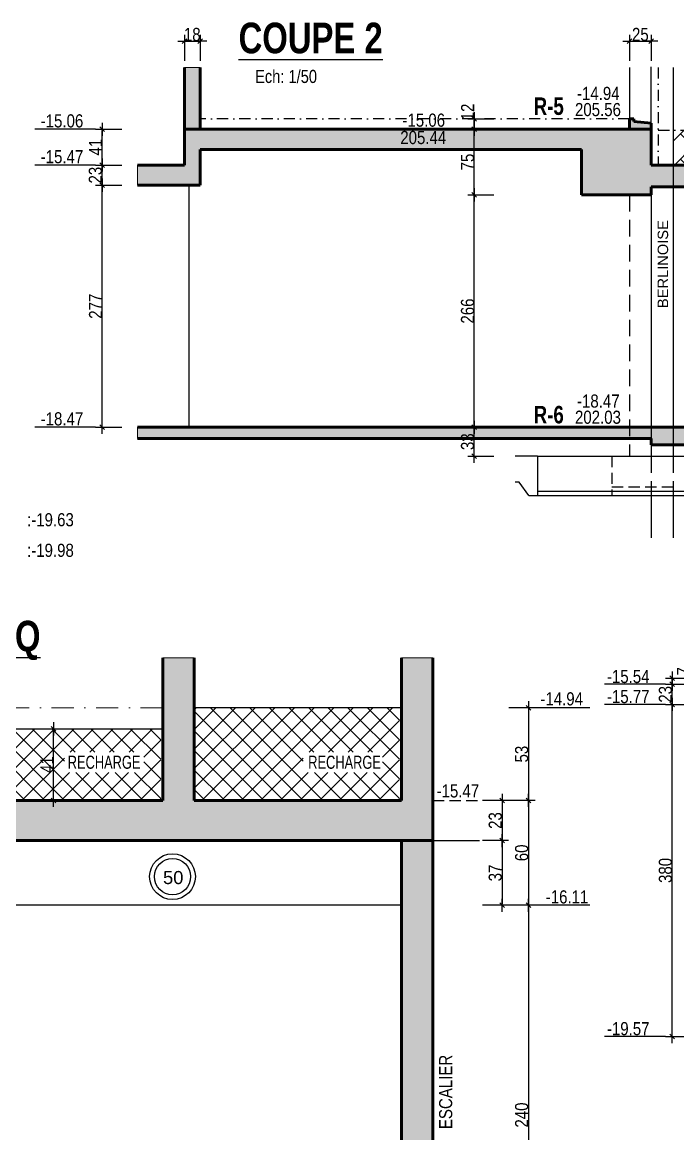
# Model space of a CAD drawing. Header units: centimetres. Extents: x 10803 to 23268, y -4986 to -786.
# Drawn here: x 20249 to 20999, y -3184 to -1912 of the extents above; entities that cross this region are included whole.
import ezdxf
from ezdxf.enums import TextEntityAlignment as Align

# ---------------------------------------------------------------- set-up
doc = ezdxf.new("R2010")
doc.units = ezdxf.units.CM
doc.header["$PDMODE"] = 1
doc.header["$PDSIZE"] = -2
doc.linetypes.add('CACHEX2', pattern=[19.05, 12.7, -6.35])
doc.linetypes.add('TIRETPTX2', pattern=[50.8, 25.4, -12.7, 0, -12.7])
for name, color, linetype in [('01_cote_gen', 4, 'Continuous'), ('01_linteaux', 2, 'Continuous'), ('01_poch_BN', 9, 'Continuous'), ('01_poch_murs', 253, 'Continuous'), ('01_texte', 230, 'Continuous'), ('AA_COTES', 2, 'Continuous')]:
    doc.layers.add(name, color=color, linetype=linetype)
doc.layers.add('01_murs_coup', color=5, linetype='Continuous', lineweight=60)
doc.layers.add('01_tram_axes', color=2, linetype='TIRETPTX2', lineweight=9)
doc.styles.add('Arial Narrow', font='ARIALN.TTF')
doc.styles.add('impact', font='impact.ttf')
doc.styles.add('MATTE_TXT', font='arial.ttf')
doc.styles.add('STYLE2', font='ARIALN.TTF')
doc.dimstyles.new('JB25', dxfattribs={"dimscale": 0.1, "dimtxt": 150, "dimasz": 15, "dimexe": 0.1, "dimexo": 0.1, "dimgap": 0.09, "dimtad": 1, "dimdec": 1, "dimlfac": 0.5, "dimdsep": 46, "dimtxsty": 'STYLE2', "dimblk1": 'BOND_G', "dimblk2": 'BOND_D', "dimsah": 1, "dimcen": 1.5, "dimdle": 0.01, "dimse1": 1, "dimse2": 1, "dimclrd": 4, "dimclre": 2, "dimclrt": 6, "dimazin": 2, "dimtfac": 2.333333, "dimtdec": 1, "dimtix": 1, "dimtmove": 2, "dimatfit": 3, "dimldrblk": 'BOND_G', "dimfxl": 1, "dimtolj": 1, "dimtzin": 0, "dimarcsym": 0})
doc.dimstyles.new('JB50', dxfattribs={"dimscale": 0.1, "dimtxt": 150, "dimasz": 15, "dimexe": 0.1, "dimexo": 0.1, "dimgap": 0.09, "dimtad": 1, "dimdec": 1, "dimdsep": 46, "dimtxsty": 'STYLE2', "dimblk1": 'BOND_G', "dimblk2": 'BOND_D', "dimsah": 1, "dimcen": 1.5, "dimdle": 0.01, "dimse1": 1, "dimse2": 1, "dimclrd": 4, "dimclre": 2, "dimclrt": 6, "dimazin": 2, "dimtfac": 2.333333, "dimtdec": 1, "dimtix": 1, "dimtmove": 2, "dimatfit": 3, "dimldrblk": 'BOND_G', "dimfxl": 1, "dimtolj": 1, "dimtzin": 0, "dimarcsym": 0})

# ---------------------------------------------------------------- blocks, each defined once
blk = doc.blocks.new('BOND_G')
at = {"layer": 'AA_COTES', "color": 0}
for p, q in [((0, -5), (0, 15)), ((5, 0), (-5, 0)), ((1.77, 1.77), (-1.77, -1.77))]:
    blk.add_line(p, q, dxfattribs=at)
blk = doc.blocks.new('BOND_D')
at = {"layer": 'AA_COTES', "color": 0}
for p, q in [((5, 0), (-5, 0)), ((-1.77, -1.77), (1.77, 1.77)), ((0, 5), (0, -15))]:
    blk.add_line(p, q, dxfattribs=at)
blk = doc.blocks.new('*D1560')
at = {"layer": '01_cote_gen', "color": 4, "lineweight": -2, "transparency": 16777216}
blk.add_line((20765.9, -2374.4), (20765.9, -2111.4), dxfattribs=at)
at = {"layer": 'Defpoints', "color": 0, "lineweight": 0, "transparency": 16777216}
for p in [(20765.9, -2109.9), (20788.4, -2109.9), (20788.4, -2375.9)]:
    blk.add_point(p, dxfattribs=at)
at = {"layer": '01_cote_gen', "color": 4, "lineweight": -2, "transparency": 16777216, "xscale": 1.5, "yscale": 1.5, "zscale": 1.5}
for name, p, rotation in [('BOND_D', (20765.9, -2109.9), 90), ('BOND_G', (20765.9, -2375.9), 270)]:
    blk.add_blockref(name, p, dxfattribs=dict(at, rotation=rotation))
at = {"layer": '01_cote_gen', "color": 6, "transparency": 16777216, "insert": (20758.3, -2242.9), "char_height": 15, "attachment_point": 5, "rotation": 90, "style": 'STYLE2'}
blk.add_mtext('\\A1;266', dxfattribs=at)
blk = doc.blocks.new('*D1561')
at = {"layer": '01_cote_gen', "color": 4, "lineweight": -2, "transparency": 16777216}
blk.add_line((20765.9, -2108.4), (20765.9, -2036.4), dxfattribs=at)
at = {"layer": 'Defpoints', "color": 0, "lineweight": 0, "transparency": 16777216}
for p in [(20765.9, -2034.9), (20788.4, -2034.9), (20788.4, -2109.9)]:
    blk.add_point(p, dxfattribs=at)
at = {"layer": '01_cote_gen', "color": 4, "lineweight": -2, "transparency": 16777216, "xscale": 1.5, "yscale": 1.5, "zscale": 1.5}
for name, p, rotation in [('BOND_D', (20765.9, -2034.9), 90), ('BOND_G', (20765.9, -2109.9), 270)]:
    blk.add_blockref(name, p, dxfattribs=dict(at, rotation=rotation))
at = {"layer": '01_cote_gen', "color": 6, "transparency": 16777216, "insert": (20758.3, -2072.4), "char_height": 15, "attachment_point": 5, "rotation": 90, "style": 'STYLE2'}
blk.add_mtext('\\A1;75', dxfattribs=at)
blk = doc.blocks.new('*D1562')
at = {"layer": '01_cote_gen', "color": 4, "lineweight": -2, "transparency": 16777216}
blk.add_line((20765.9, -2033.4), (20765.9, -2024.4), dxfattribs=at)
at = {"layer": 'Defpoints', "color": 0, "lineweight": 0, "transparency": 16777216}
for p in [(20765.9, -2022.9), (20788.4, -2022.9), (20788.4, -2034.9)]:
    blk.add_point(p, dxfattribs=at)
at = {"layer": '01_cote_gen', "color": 4, "lineweight": -2, "transparency": 16777216, "xscale": 1.5, "yscale": 1.5, "zscale": 1.5}
for name, p, rotation in [('BOND_D', (20765.9, -2022.9), 90), ('BOND_G', (20765.9, -2034.9), 270)]:
    blk.add_blockref(name, p, dxfattribs=dict(at, rotation=rotation))
at = {"layer": '01_cote_gen', "color": 6, "transparency": 16777216, "insert": (20758.4, -2015.1), "char_height": 15, "attachment_point": 5, "rotation": 90, "style": 'STYLE2'}
blk.add_mtext('\\A1;12', dxfattribs=at)
blk = doc.blocks.new('*D1566')
at = {"layer": '01_cote_gen', "color": 4, "lineweight": -2, "transparency": 16777216}
blk.add_line((20765.9, -2407.4), (20765.9, -2377.4), dxfattribs=at)
at = {"layer": 'Defpoints', "color": 0, "lineweight": 0, "transparency": 16777216}
for p in [(20765.9, -2375.9), (20788.4, -2375.9), (20788.4, -2408.9)]:
    blk.add_point(p, dxfattribs=at)
at = {"layer": '01_cote_gen', "color": 4, "lineweight": -2, "transparency": 16777216, "xscale": 1.5, "yscale": 1.5, "zscale": 1.5}
for name, p, rotation in [('BOND_D', (20765.9, -2375.9), 90), ('BOND_G', (20765.9, -2408.9), 270)]:
    blk.add_blockref(name, p, dxfattribs=dict(at, rotation=rotation))
at = {"layer": '01_cote_gen', "color": 6, "transparency": 16777216, "insert": (20758.3, -2392.4), "char_height": 15, "attachment_point": 5, "rotation": 90, "style": 'STYLE2'}
blk.add_mtext('\\A1;33', dxfattribs=at)
blk = doc.blocks.new('*D1567')
at = {"layer": '01_cote_gen', "color": 4, "lineweight": -2, "transparency": 16777216}
blk.add_line((20944.9, -1934.2), (20966.9, -1934.2), dxfattribs=at)
at = {"layer": 'Defpoints', "color": 0, "lineweight": 0, "transparency": 16777216}
for p in [(20968.4, -1934.2), (20943.4, -1961.6), (20968.4, -1963.3)]:
    blk.add_point(p, dxfattribs=at)
at = {"layer": '01_cote_gen', "color": 4, "lineweight": -2, "transparency": 16777216, "xscale": 1.5, "yscale": 1.5, "zscale": 1.5, "rotation": 180}
blk.add_blockref('BOND_G', (20943.4, -1934.2), dxfattribs=at)
at = {"layer": '01_cote_gen', "color": 4, "lineweight": -2, "transparency": 16777216, "xscale": 1.5, "yscale": 1.5, "zscale": 1.5}
blk.add_blockref('BOND_D', (20968.4, -1934.2), dxfattribs=at)
at = {"layer": '01_cote_gen', "color": 6, "transparency": 16777216, "insert": (20955.9, -1926.5), "char_height": 15, "attachment_point": 5, "style": 'STYLE2'}
blk.add_mtext('\\A1;25', dxfattribs=at)
blk = doc.blocks.new('*D2013')
at = {"layer": '01_cote_gen', "color": 4, "lineweight": -2, "transparency": 16777216}
blk.add_line((20340.4, -2374.4), (20340.4, -2100.4), dxfattribs=at)
at = {"layer": 'Defpoints', "color": 0, "lineweight": 0, "transparency": 16777216}
for p in [(20340.4, -2098.9), (20389.9, -2098.9), (20403.7, -2375.9)]:
    blk.add_point(p, dxfattribs=at)
at = {"layer": '01_cote_gen', "color": 4, "lineweight": -2, "transparency": 16777216, "xscale": 1.5, "yscale": 1.5, "zscale": 1.5}
for name, p, rotation in [('BOND_D', (20340.4, -2098.9), 90), ('BOND_G', (20340.4, -2375.9), 270)]:
    blk.add_blockref(name, p, dxfattribs=dict(at, rotation=rotation))
at = {"layer": '01_cote_gen', "color": 6, "lineweight": 0, "transparency": 16777216, "insert": (20332.8, -2237.4), "char_height": 15, "attachment_point": 5, "rotation": 90, "style": 'STYLE2'}
blk.add_mtext('\\A1;277', dxfattribs=at)
blk = doc.blocks.new('*D2014')
at = {"layer": '01_cote_gen', "color": 4, "lineweight": -2, "transparency": 16777216}
blk.add_line((20340.4, -2097.4), (20340.4, -2077.4), dxfattribs=at)
at = {"layer": 'Defpoints', "color": 0, "lineweight": 0, "transparency": 16777216}
for p in [(20340.4, -2075.9), (20393.6, -2075.9), (20380.8, -2098.9)]:
    blk.add_point(p, dxfattribs=at)
at = {"layer": '01_cote_gen', "color": 4, "lineweight": -2, "transparency": 16777216, "xscale": 1.5, "yscale": 1.5, "zscale": 1.5}
for name, p, rotation in [('BOND_D', (20340.4, -2075.9), 90), ('BOND_G', (20340.4, -2098.9), 270)]:
    blk.add_blockref(name, p, dxfattribs=dict(at, rotation=rotation))
at = {"layer": '01_cote_gen', "color": 6, "lineweight": 0, "transparency": 16777216, "insert": (20332.7, -2087.4), "char_height": 15, "attachment_point": 5, "rotation": 90, "style": 'STYLE2'}
blk.add_mtext('\\A1;23', dxfattribs=at)
blk = doc.blocks.new('*D2015')
at = {"layer": '01_cote_gen', "color": 4, "lineweight": -2, "transparency": 16777216}
blk.add_line((20340.4, -2074.4), (20340.4, -2036.4), dxfattribs=at)
at = {"layer": 'Defpoints', "color": 0, "lineweight": 0, "transparency": 16777216}
for p in [(20340.4, -2034.9), (20434.4, -2034.9), (20434.4, -2075.9)]:
    blk.add_point(p, dxfattribs=at)
at = {"layer": '01_cote_gen', "color": 4, "lineweight": -2, "transparency": 16777216, "xscale": 1.5, "yscale": 1.5, "zscale": 1.5}
for name, p, rotation in [('BOND_D', (20340.4, -2034.9), 90), ('BOND_G', (20340.4, -2075.9), 270)]:
    blk.add_blockref(name, p, dxfattribs=dict(at, rotation=rotation))
at = {"layer": '01_cote_gen', "color": 6, "lineweight": 0, "transparency": 16777216, "insert": (20332.8, -2055.4), "char_height": 15, "attachment_point": 5, "rotation": 90, "style": 'STYLE2'}
blk.add_mtext('\\A1;41', dxfattribs=at)
blk = doc.blocks.new('*D2016')
at = {"layer": '01_cote_gen', "color": 4, "lineweight": -2, "transparency": 16777216}
blk.add_line((20435.9, -1934.2), (20450.9, -1934.2), dxfattribs=at)
at = {"layer": 'Defpoints', "color": 0, "lineweight": 0, "transparency": 16777216}
for p in [(20452.4, -1934.2), (20434.4, -1964.2), (20452.4, -1964.2)]:
    blk.add_point(p, dxfattribs=at)
at = {"layer": '01_cote_gen', "color": 4, "lineweight": -2, "transparency": 16777216, "xscale": 1.5, "yscale": 1.5, "zscale": 1.5, "rotation": 180}
blk.add_blockref('BOND_G', (20434.4, -1934.2), dxfattribs=at)
at = {"layer": '01_cote_gen', "color": 4, "lineweight": -2, "transparency": 16777216, "xscale": 1.5, "yscale": 1.5, "zscale": 1.5}
blk.add_blockref('BOND_D', (20452.4, -1934.2), dxfattribs=at)
at = {"layer": '01_cote_gen', "color": 6, "lineweight": 0, "transparency": 16777216, "insert": (20443.4, -1926.5), "char_height": 15, "attachment_point": 5, "style": 'STYLE2'}
blk.add_mtext('\\A1;18', dxfattribs=at)
blk = doc.blocks.new('*D1577')
at = {"layer": '01_cote_gen', "color": 4, "lineweight": -2, "transparency": 16777216}
blk.add_line((20797.7, -2804.4), (20797.7, -2847.4), dxfattribs=at)
at = {"layer": 'Defpoints', "color": 0, "lineweight": 0, "transparency": 16777216}
for p in [(20771.8, -2802.9), (20771.8, -2848.9), (20797.7, -2848.9)]:
    blk.add_point(p, dxfattribs=at)
at = {"layer": '01_cote_gen', "color": 4, "lineweight": -2, "transparency": 16777216, "xscale": 1.5, "yscale": 1.5, "zscale": 1.5}
for name, p, rotation in [('BOND_G', (20797.7, -2802.9), 90), ('BOND_D', (20797.7, -2848.9), 270)]:
    blk.add_blockref(name, p, dxfattribs=dict(at, rotation=rotation))
at = {"layer": '01_cote_gen', "color": 6, "lineweight": 0, "transparency": 16777216, "insert": (20790, -2825.9), "char_height": 15, "attachment_point": 5, "rotation": 90, "style": 'STYLE2'}
blk.add_mtext('\\A1;23', dxfattribs=at)
blk = doc.blocks.new('*D1578')
at = {"layer": '01_cote_gen', "color": 4, "lineweight": -2, "transparency": 16777216}
blk.add_line((20827.9, -2698.4), (20827.9, -2801.4), dxfattribs=at)
at = {"layer": 'Defpoints', "color": 0, "lineweight": 0, "transparency": 16777216}
for p in [(20682.7, -2696.9), (20775.4, -2802.9), (20827.9, -2802.9)]:
    blk.add_point(p, dxfattribs=at)
at = {"layer": '01_cote_gen', "color": 4, "lineweight": -2, "transparency": 16777216, "xscale": 1.5, "yscale": 1.5, "zscale": 1.5}
for name, p, rotation in [('BOND_G', (20827.9, -2696.9), 90), ('BOND_D', (20827.9, -2802.9), 270)]:
    blk.add_blockref(name, p, dxfattribs=dict(at, rotation=rotation))
at = {"layer": '01_cote_gen', "color": 6, "lineweight": 0, "transparency": 16777216, "insert": (20820.2, -2749.9), "char_height": 15, "attachment_point": 5, "rotation": 90, "style": 'STYLE2'}
blk.add_mtext('\\A1;53', dxfattribs=at)
blk = doc.blocks.new('*D1580')
at = {"layer": '01_cote_gen', "color": 4, "lineweight": -2, "transparency": 16777216}
blk.add_line((20797.7, -2850.4), (20797.7, -2921.4), dxfattribs=at)
at = {"layer": 'Defpoints', "color": 0, "lineweight": 0, "transparency": 16777216}
for p in [(20790.2, -2848.9), (20756.4, -2922.9), (20797.7, -2922.9)]:
    blk.add_point(p, dxfattribs=at)
at = {"layer": '01_cote_gen', "color": 4, "lineweight": -2, "transparency": 16777216, "xscale": 1.5, "yscale": 1.5, "zscale": 1.5}
for name, p, rotation in [('BOND_G', (20797.7, -2848.9), 90), ('BOND_D', (20797.7, -2922.9), 270)]:
    blk.add_blockref(name, p, dxfattribs=dict(at, rotation=rotation))
at = {"layer": '01_cote_gen', "color": 6, "lineweight": 0, "transparency": 16777216, "insert": (20790, -2885.9), "char_height": 15, "attachment_point": 5, "rotation": 90, "style": 'STYLE2'}
blk.add_mtext('\\A1;37', dxfattribs=at)
blk = doc.blocks.new('*D1581')
at = {"layer": '01_cote_gen', "color": 4, "lineweight": -2, "transparency": 16777216}
blk.add_line((20827.9, -2804.4), (20827.9, -2921.4), dxfattribs=at)
at = {"layer": 'Defpoints', "color": 0, "lineweight": 0, "transparency": 16777216}
for p in [(20805.2, -2802.9), (20805.2, -2922.9), (20827.9, -2922.9)]:
    blk.add_point(p, dxfattribs=at)
at = {"layer": '01_cote_gen', "color": 4, "lineweight": -2, "transparency": 16777216, "xscale": 1.5, "yscale": 1.5, "zscale": 1.5}
for name, p, rotation in [('BOND_G', (20827.9, -2802.9), 90), ('BOND_D', (20827.9, -2922.9), 270)]:
    blk.add_blockref(name, p, dxfattribs=dict(at, rotation=rotation))
at = {"layer": '01_cote_gen', "color": 6, "lineweight": 0, "transparency": 16777216, "insert": (20820.2, -2862.9), "char_height": 15, "attachment_point": 5, "rotation": 90, "style": 'STYLE2'}
blk.add_mtext('\\A1;60', dxfattribs=at)
blk = doc.blocks.new('*D2030')
at = {"layer": '01_cote_gen', "color": 4, "lineweight": -2, "transparency": 16777216}
blk.add_line((20827.9, -2924.4), (20827.9, -3401.4), dxfattribs=at)
at = {"layer": 'Defpoints', "color": 0, "lineweight": 0, "transparency": 16777216}
for p in [(20771.8, -2922.9), (20606.6, -3402.9), (20827.9, -3402.9)]:
    blk.add_point(p, dxfattribs=at)
at = {"layer": '01_cote_gen', "color": 4, "lineweight": -2, "transparency": 16777216, "xscale": 1.5, "yscale": 1.5, "zscale": 1.5}
for name, p, rotation in [('BOND_G', (20827.9, -2922.9), 90), ('BOND_D', (20827.9, -3402.9), 270)]:
    blk.add_blockref(name, p, dxfattribs=dict(at, rotation=rotation))
at = {"layer": '01_cote_gen', "color": 6, "lineweight": 0, "transparency": 16777216, "insert": (20820.2, -3162.9), "char_height": 15, "attachment_point": 5, "rotation": 90, "style": 'STYLE2'}
blk.add_mtext('\\A1;240', dxfattribs=at)
blk = doc.blocks.new('*D2097')
at = {"layer": '01_cote_gen', "color": 4, "lineweight": -2, "transparency": 16777216}
blk.add_line((20284.7, -2801.4), (20284.7, -2722.5), dxfattribs=at)
at = {"layer": 'Defpoints', "color": 0, "lineweight": 0, "transparency": 16777216}
for p in [(20254.4, -2721), (20284.7, -2721), (20254.3, -2802.9)]:
    blk.add_point(p, dxfattribs=at)
at = {"layer": '01_cote_gen', "color": 4, "lineweight": -2, "transparency": 16777216, "xscale": 1.5, "yscale": 1.5, "zscale": 1.5}
for name, p, rotation in [('BOND_D', (20284.7, -2721), 90), ('BOND_G', (20284.7, -2802.9), 270)]:
    blk.add_blockref(name, p, dxfattribs=dict(at, rotation=rotation))
at = {"layer": '01_cote_gen', "color": 6, "lineweight": 0, "transparency": 16777216, "insert": (20277.2, -2761.9), "char_height": 15, "attachment_point": 5, "rotation": 90, "style": 'STYLE2'}
blk.add_mtext('\\A1;41', dxfattribs=at)
blk = doc.blocks.new('*D2385')
at = {"layer": '01_cote_gen', "color": 4, "lineweight": -2, "transparency": 16777216}
blk.add_line((20992.3, -3071.5), (20992.3, -2694.5), dxfattribs=at)
at = {"layer": 'Defpoints', "color": 0, "lineweight": 0, "transparency": 16777216}
for p in [(20992.3, -2693), (21089.8, -2693), (21113.6, -3073)]:
    blk.add_point(p, dxfattribs=at)
at = {"layer": '01_cote_gen', "color": 4, "lineweight": -2, "transparency": 16777216, "xscale": 1.5, "yscale": 1.5, "zscale": 1.5}
for name, p, rotation in [('BOND_D', (20992.3, -2693), 90), ('BOND_G', (20992.3, -3073), 270)]:
    blk.add_blockref(name, p, dxfattribs=dict(at, rotation=rotation))
at = {"layer": '01_cote_gen', "color": 6, "transparency": 16777216, "insert": (20984.6, -2883), "char_height": 15, "attachment_point": 5, "rotation": 90, "style": 'STYLE2'}
blk.add_mtext('\\A1;380', dxfattribs=at)
blk = doc.blocks.new('*D2386')
at = {"layer": '01_cote_gen', "color": 4, "lineweight": -2, "transparency": 16777216}
blk.add_line((20992.3, -2691.5), (20992.3, -2671.5), dxfattribs=at)
at = {"layer": 'Defpoints', "color": 0, "lineweight": 0, "transparency": 16777216}
for p in [(20992.3, -2670), (21039.5, -2670), (21039.5, -2693)]:
    blk.add_point(p, dxfattribs=at)
at = {"layer": '01_cote_gen', "color": 4, "lineweight": -2, "transparency": 16777216, "xscale": 1.5, "yscale": 1.5, "zscale": 1.5}
for name, p, rotation in [('BOND_D', (20992.3, -2670), 90), ('BOND_G', (20992.3, -2693), 270)]:
    blk.add_blockref(name, p, dxfattribs=dict(at, rotation=rotation))
at = {"layer": '01_cote_gen', "color": 6, "transparency": 16777216, "insert": (20984.6, -2681.5), "char_height": 15, "attachment_point": 5, "rotation": 90, "style": 'STYLE2'}
blk.add_mtext('\\A1;23', dxfattribs=at)
blk = doc.blocks.new('*D2387')
at = {"layer": '01_cote_gen', "color": 4, "lineweight": -2, "transparency": 16777216}
blk.add_line((20992.3, -2668.5), (20992.3, -2664.5), dxfattribs=at)
at = {"layer": 'Defpoints', "color": 0, "lineweight": 0, "transparency": 16777216}
for p in [(20992.3, -2663), (21041.1, -2663), (21041.1, -2670)]:
    blk.add_point(p, dxfattribs=at)
at = {"layer": '01_cote_gen', "color": 4, "lineweight": -2, "transparency": 16777216, "xscale": 1.5, "yscale": 1.5, "zscale": 1.5}
for name, p, rotation in [('BOND_D', (20992.3, -2663), 90), ('BOND_G', (20992.3, -2670), 270)]:
    blk.add_blockref(name, p, dxfattribs=dict(at, rotation=rotation))
at = {"layer": '01_cote_gen', "color": 6, "transparency": 16777216, "insert": (21005.2, -2655.1), "char_height": 15, "attachment_point": 5, "rotation": 90, "style": 'STYLE2'}
blk.add_mtext('\\A1;7', dxfattribs=at)

msp = doc.modelspace()

# ---------------------------------------------------------------- hatches: boundary and pattern name
at = {"layer": '01_poch_BN', "lineweight": 0}
h = msp.add_hatch(color=256, dxfattribs=at)
h.dxf.hatch_style = 1
h.paths.add_polyline_path([(20968.4, -2034.9), (20434.4, -2034.9), (20434.4, -2075.87), (20380.8, -2075.87), (20380.8, -2098.87), (20452.4, -2098.87), (20452.4, -2057.9), (20888.4, -2057.9), (20888.4, -2109.9), (20968.4, -2109.9), (20968.4, -2100.9), (21508.4, -2100.9), (21508.4, -2408.83), (21463.4, -2408.83), (21463.4, -2443.84), (21533.4, -2443.84), (21533.4, -2018.9), (21508.4, -2020.9), (21508.4, -2075.9), (20968.4, -2075.9)])
h.paths.add_polyline_path([(20452.4, -1964.22), (20434.4, -1964.22), (20434.4, -2034.9), (20452.4, -2034.9)])
h.paths.add_polyline_path([(20968.4, -2027.9), (20948.4, -2025.9), (20948.4, -2022.9), (20943.4, -2022.9), (20943.4, -2034.9), (20968.4, -2034.9)], flags=17)
h.paths.add_polyline_path([(21508.4, -2375.87), (20380.8, -2375.87), (20380.8, -2388.87), (20968.4, -2388.87), (20968.4, -2395.87), (21508.4, -2395.87)])
h = msp.add_hatch(color=256, dxfattribs=at)
h.dxf.hatch_style = 1
h.paths.add_polyline_path([(20718.72, -2639.78), (20682.72, -2639.78), (20682.72, -2802.89), (20445.72, -2802.89), (20445.72, -2639.78), (20409.72, -2639.78), (20409.72, -2802.89), (20162.72, -2802.89), (20162.72, -2720.89), (20048.6, -2720.89), (20048.6, -2766.89), (20122.72, -2766.89), (20122.72, -3402.89), (20162.72, -3402.89), (20162.72, -2848.89), (20718.72, -2848.89)])
h.paths.add_polyline_path([(20718.72, -2848.89), (20682.72, -2848.89), (20682.72, -3402.89), (20718.72, -3402.89)])
at = {"layer": '01_poch_murs'}
h = msp.add_hatch(dxfattribs=at)
h.set_pattern_fill('AR-HBONE', color=256, scale=0.2)
h.set_pattern_definition([(45, (9133.32, -1321.887), (3e-15, 28.73682), [60.96, -20.32]), (135, (9147.69, -1307.518), (3e-15, 28.73682), [60.96, -20.32])])
h.paths.add_polyline_path([(21508.4, -2035.9), (20993.4, -2035.9), (20993.4, -2075.9), (21508.4, -2075.9)])
h.paths.add_polyline_path([(21252.45, -2071.58), (21163.86, -2071.58), (21163.86, -2039.29), (21252.45, -2039.29)], flags=16)
h.paths.add_polyline_path([(21397.52, -2068.88), (21397.52, -2042.26), (21366.29, -2042.26), (21366.29, -2068.88)], flags=24)
h.paths.add_polyline_path([(21070.17, -2063.45), (21141.93, -2063.45), (21141.93, -2040.45), (21070.17, -2040.45)], flags=24)
h.paths.add_polyline_path([(21295.28, -2078.3), (21362.35, -2078.3), (21362.35, -2055.33), (21295.28, -2055.33)], flags=9)
h.paths.add_polyline_path([(21171.15, -2066.64), (21249.67, -2066.64), (21249.67, -2044.14), (21171.15, -2044.14)], flags=8)
at = {"layer": '01_poch_murs', "lineweight": 0}
h = msp.add_hatch(dxfattribs=at)
h.set_pattern_fill('ANSI37', color=256, scale=5)
h.set_pattern_definition([(45, (-18473.252, -7133.977), (-11.22532, 11.22532), []), (135, (-18473.252, -7133.977), (-11.22532, -11.22532), [])])
h.paths.add_polyline_path([(20680.43, -2696.89), (20445.72, -2696.89), (20445.72, -2802.89), (20680.43, -2802.89)])
h.paths.add_polyline_path([(20570.11, -2770.84), (20661, -2770.84), (20661, -2747.57), (20570.11, -2747.57)], flags=16)
h = msp.add_hatch(dxfattribs=at)
h.set_pattern_fill('ANSI37', color=256, scale=5)
h.set_pattern_definition([(45, (-18746.252, -7133.977), (-11.22532, 11.22532), []), (135, (-18746.252, -7133.977), (-11.22532, -11.22532), [])])
h.paths.add_polyline_path([(20407.43, -2720.89), (20162.72, -2720.89), (20162.72, -2802.89), (20407.43, -2802.89)])
h.paths.add_polyline_path([(20297.11, -2770.84), (20388, -2770.84), (20388, -2747.57), (20297.11, -2747.57)], flags=16)

# ---------------------------------------------------------------- linework, layer by layer
at = {"layer": '01_linteaux'}
for p, q in [((20943.4, -1964.22), (20943.4, -2022.9)), ((20968.4, -2027.9), (20968.4, -1963.3)), ((20993.4, -1964.22), (20993.4, -2408.87)), ((20439.4, -2098.87), (20439.4, -2375.87)), ((20968.4, -2109.9), (20968.4, -2388.87)), ((20968.4, -2395.87), (20968.4, -2408.87)), ((20838.4, -2408.87), (20812.54, -2408.87)), ((20838.4, -2408.87), (20838.4, -2453.87)), ((20838.4, -2408.87), (21078.4, -2408.87)), ((20817.43, -2438.87), (20812.54, -2438.87)), ((20828.4, -2453.87), (20817.43, -2438.87)), ((20828.4, -2453.87), (20838.4, -2453.87)), ((20838.4, -2448.87), (21078.4, -2448.87)), ((20838.4, -2453.87), (21078.4, -2453.87)), ((20968.4, -2453.87), (20968.4, -2502.33)), ((20993.4, -2453.87), (20993.4, -2502.28)), ((20718.72, -2848.89), (20771.82, -2848.89))]:
    msp.add_line(p, q, dxfattribs=at)
at = {"layer": '01_linteaux', "linetype": 'TIRETPTX2', "ltscale": 0.5}
for p, q in [((20976.4, -1964.22), (20976.4, -2075.9)), ((20943.4, -2022.9), (20452.4, -2022.9)), ((20976.4, -2035.9), (21508.4, -2035.9))]:
    msp.add_line(p, q, dxfattribs=at)
at = {"layer": '01_linteaux', "linetype": 'CACHEX2', "ltscale": 1.5}
for p, q in [((20943.4, -2109.9), (20943.4, -2408.87)), ((20968.4, -2408.87), (20968.4, -2453.87)), ((20993.4, -2408.87), (20993.4, -2453.87))]:
    msp.add_line(p, q, dxfattribs=at)
at = {"layer": '01_linteaux', "linetype": 'CACHEX2'}
for p, q in [((20923.4, -2408.87), (20923.4, -2453.87)), ((20923.4, -2443.87), (20993.4, -2443.87)), ((20718.72, -2802.89), (20771.82, -2802.89))]:
    msp.add_line(p, q, dxfattribs=at)
at = {"layer": '01_linteaux', "ltscale": 0.5}
for p, q in [((20682.72, -2696.89), (20445.72, -2696.89)), ((20162.72, -2720.89), (20409.72, -2721.1)), ((20682.72, -2922.89), (20162.72, -2922.89))]:
    msp.add_line(p, q, dxfattribs=at)
at = {"layer": '01_murs_coup'}
for p, q in [((20434.4, -1964.22), (20434.4, -2075.87)), ((20452.4, -1964.22), (20452.4, -2034.9)), ((20968.4, -2034.9), (20434.4, -2034.9)), ((20943.4, -2022.9), (20948.4, -2022.9)), ((20943.4, -2022.9), (20943.4, -2034.9)), ((20948.4, -2022.9), (20948.4, -2025.9)), ((20948.4, -2025.9), (20968.4, -2027.9)), ((20968.4, -2027.9), (20968.4, -2075.9)), ((20888.4, -2057.9), (20452.4, -2057.9)), ((20452.4, -2057.9), (20452.4, -2098.87)), ((20888.4, -2057.9), (20888.4, -2109.9)), ((20434.4, -2075.87), (20380.8, -2075.87)), ((20968.4, -2075.9), (21508.4, -2075.9)), ((20452.4, -2098.87), (20380.8, -2098.87)), ((20968.4, -2109.9), (20888.4, -2109.9)), ((20968.4, -2109.9), (20943.4, -2109.9)), ((20968.4, -2100.9), (20968.4, -2109.9)), ((20968.4, -2100.9), (21508.4, -2100.9)), ((21508.4, -2375.87), (20380.8, -2375.87)), ((20968.4, -2388.87), (20380.8, -2388.87)), ((20968.4, -2388.87), (20968.4, -2395.87)), ((21508.4, -2395.87), (20968.4, -2395.87)), ((20409.72, -2639.78), (20409.72, -2802.89)), ((20445.72, -2639.78), (20445.72, -2802.89)), ((20682.72, -2639.78), (20682.72, -2802.89)), ((20718.72, -2639.78), (20718.72, -3402.89)), ((20409.72, -2802.89), (20162.72, -2802.89)), ((20682.72, -2802.89), (20445.72, -2802.89)), ((20718.72, -2848.89), (20162.72, -2848.89)), ((20682.72, -2848.89), (20682.72, -3402.89))]:
    msp.add_line(p, q, dxfattribs=at)
at = {"layer": '01_poch_BN', "lineweight": 0}
for p, q in [((20452.4, -1964.22), (20434.4, -1964.22)), ((20380.8, -2075.87), (20380.8, -2098.87)), ((20380.8, -2375.87), (20380.8, -2388.87)), ((20409.72, -2639.78), (20445.72, -2639.78)), ((20718.72, -2639.78), (20682.72, -2639.78))]:
    msp.add_line(p, q, dxfattribs=at)
at = {"layer": '01_texte'}
for p, q in [((20332.89, -2034.9), (20263.35, -2034.9)), ((20758.43, -2034.9), (20675.05, -2034.9)), ((20332.89, -2075.87), (20263.35, -2075.87)), ((20332.89, -2375.87), (20263.35, -2375.87)), ((20984.81, -2670.03), (20914.7, -2670.03)), ((20984.81, -2693.03), (20914.7, -2693.03)), ((20898.01, -2696.89), (20835.37, -2696.89)), ((20898.01, -2922.89), (20835.37, -2922.89)), ((20984.81, -3073.03), (20914.7, -3073.03))]:
    msp.add_line(p, q, dxfattribs=at)
for radius in [26.16, 20.75]:
    msp.add_circle((20420.83, -2890.11), radius, dxfattribs=at)
at = {"layer": '01_tram_axes'}
msp.add_line((20409.72, -2696.89), (20051.32, -2696.89), dxfattribs=at)

# ---------------------------------------------------------------- texts
at = {"layer": '01_texte'}
for s, height, style, p in [('%%UCOUPE 2', 35, 'impact', (20578.81, -1958.43)), (':-19.63', 15, 'Arial Narrow', (20281.22, -2493.68)), (':-19.98', 15, 'Arial Narrow', (20281.22, -2528.68)), ('%%UCOUPE Q', 35, 'impact', (20183.27, -2642.85))]:
    msp.add_text(s, height=height, dxfattribs=dict(at, style=style)).set_placement(p, align=Align.BOTTOM_CENTER)
at = {"layer": '01_texte', "style": 'MATTE_TXT', "width": 0.8}
msp.add_text('Ech: 1/50', height=15, dxfattribs=at).set_placement((20550.67, -1986.45), align=Align.BOTTOM_CENTER)
at = {"layer": '01_texte'}
for s, height, style, p in [('-14.94', 15, 'Arial Narrow', (20883.43, -2001.33)), ('R-5', 20, 'impact', (20833.79, -2018.47)), ('205.56', 15, 'Arial Narrow', (20881.12, -2019.84)), ('-15.06', 15, 'Arial Narrow', (20270.06, -2032.78)), ('-15.06', 15, 'Arial Narrow', (20683.81, -2031.95)), ('205.44', 15, 'Arial Narrow', (20681.33, -2051.82)), ('-15.47', 15, 'Arial Narrow', (20270.06, -2073.75)), ('-18.47', 15, 'Arial Narrow', (20883.43, -2353.38)), ('R-6', 20, 'impact', (20833.79, -2371.44)), ('-18.47 ', 15, 'Arial Narrow', (20270.06, -2373.75)), ('202.03', 15, 'Arial Narrow', (20881.12, -2371.88)), ('-15.54', 15, 'Arial Narrow', (20917.66, -2668.54)), ('-14.94', 15, 'Arial Narrow', (20841.57, -2694.14)), ('-15.77', 15, 'Arial Narrow', (20917.66, -2691.54)), ('-15.47', 15, 'Arial Narrow', (20722.84, -2799.51)), ('50', 15, 'MATTE_TXT', (20409.98, -2898.63)), ('-16.11', 15, 'Arial Narrow', (20847.71, -2920.77)), ('-19.57', 15, 'Arial Narrow', (20917.66, -3071.54))]:
    msp.add_text(s, height=height, dxfattribs=dict(at, style=style)).set_placement(p)
at = {"layer": '01_texte', "style": 'MATTE_TXT'}
msp.add_text('BERLINOISE', height=12, rotation=90, dxfattribs=at).set_placement((20987.66, -2239.53))
at = {"layer": '01_texte', "style": 'MATTE_TXT', "width": 0.7}
for p in [(20301.01, -2766.7), (20576.07, -2766.7)]:
    msp.add_text('RECHARGE', height=15, dxfattribs=at).set_placement(p)
at = {"layer": '01_texte', "style": 'Arial Narrow'}
msp.add_text('ESCALIER', height=15, rotation=90, dxfattribs=at).set_placement((20745.19, -3136.49), align=Align.BOTTOM_CENTER)

# ---------------------------------------------------------------- dimensions: what is measured, and where the dimension line sits
at = {"layer": '01_cote_gen', "lineweight": 0}
dim = msp.add_linear_dim(base=(20452.4, -1934.21), p1=(20434.4, -1964.22), p2=(20452.4, -1964.22), dimstyle='JB50', dxfattribs=at)
dim.commit()
dim.dimension.update_dxf_attribs({"geometry": '*D2016', "text_midpoint": (20443.4, -1926.55)})
at = {"layer": '01_cote_gen'}
dim = msp.add_linear_dim(base=(20968.4, -1934.21), p1=(20943.4, -1961.63), p2=(20968.4, -1963.3), dimstyle='JB50', dxfattribs=at)
dim.commit()
dim.dimension.update_dxf_attribs({"geometry": '*D1567', "text_midpoint": (20955.9, -1926.55)})
for base, p1, p2, picture, middle in [((20765.93, -2022.9), (20788.43, -2034.9), (20788.43, -2022.9), '*D1562', (20758.39, -2015.12)), ((20992.31, -2663.03), (21041.13, -2670.03), (21041.13, -2663.03), '*D2387', (21005.22, -2655.06))]:
    dim = msp.add_linear_dim(base=base, p1=p1, p2=p2, angle=90, dimstyle='JB50', dxfattribs=at)
    dim.commit()
    dim.dimension.update_dxf_attribs({"geometry": picture, "text_midpoint": middle, "dimtype": 160})
at = {"layer": '01_cote_gen', "lineweight": 0}
for base, p1, p2, dimstyle, picture, middle in [((20340.39, -2034.9), (20434.4, -2075.87), (20434.4, -2034.9), 'JB50', '*D2015', (20332.85, -2055.38)), ((20340.39, -2075.87), (20380.8, -2098.87), (20393.55, -2075.87), 'JB50', '*D2014', (20332.72, -2087.37)), ((20340.39, -2098.87), (20403.75, -2375.87), (20389.91, -2098.87), 'JB50', '*D2013', (20332.85, -2237.37)), ((20827.87, -2802.89), (20682.72, -2696.89), (20775.45, -2802.89), 'JB25', '*D1578', (20820.21, -2749.89)), ((20284.72, -2720.97), (20254.34, -2802.89), (20254.41, -2720.97), 'JB25', '*D2097', (20277.18, -2761.93)), ((20797.7, -2848.89), (20771.82, -2802.89), (20771.82, -2848.89), 'JB25', '*D1577', (20790.03, -2825.89)), ((20827.87, -2922.89), (20805.2, -2802.89), (20805.2, -2922.89), 'JB25', '*D1581', (20820.21, -2862.89)), ((20797.7, -2922.89), (20790.2, -2848.89), (20756.42, -2922.89), 'JB25', '*D1580', (20790.03, -2885.89)), ((20827.87, -3402.89), (20771.82, -2922.89), (20606.6, -3402.89), 'JB25', '*D2030', (20820.21, -3162.89))]:
    dim = msp.add_linear_dim(base=base, p1=p1, p2=p2, angle=90, dimstyle=dimstyle, dxfattribs=at)
    dim.commit()
    dim.dimension.update_dxf_attribs({"geometry": picture, "text_midpoint": middle})
at = {"layer": '01_cote_gen'}
for base, p1, p2, picture, middle in [((20765.93, -2034.9), (20788.43, -2109.9), (20788.43, -2034.9), '*D1561', (20758.29, -2072.4)), ((20765.93, -2109.9), (20788.43, -2375.87), (20788.43, -2109.9), '*D1560', (20758.26, -2242.88)), ((20765.93, -2375.87), (20788.43, -2408.87), (20788.43, -2375.87), '*D1566', (20758.26, -2392.37)), ((20992.31, -2670.03), (21039.48, -2693.03), (21039.48, -2670.03), '*D2386', (20984.64, -2681.53)), ((20992.31, -2693.03), (21113.61, -3073.03), (21089.77, -2693.03), '*D2385', (20984.64, -2883.03))]:
    dim = msp.add_linear_dim(base=base, p1=p1, p2=p2, angle=90, dimstyle='JB50', dxfattribs=at)
    dim.commit()
    dim.dimension.update_dxf_attribs({"geometry": picture, "text_midpoint": middle})

doc.saveas('drawing.dxf')
